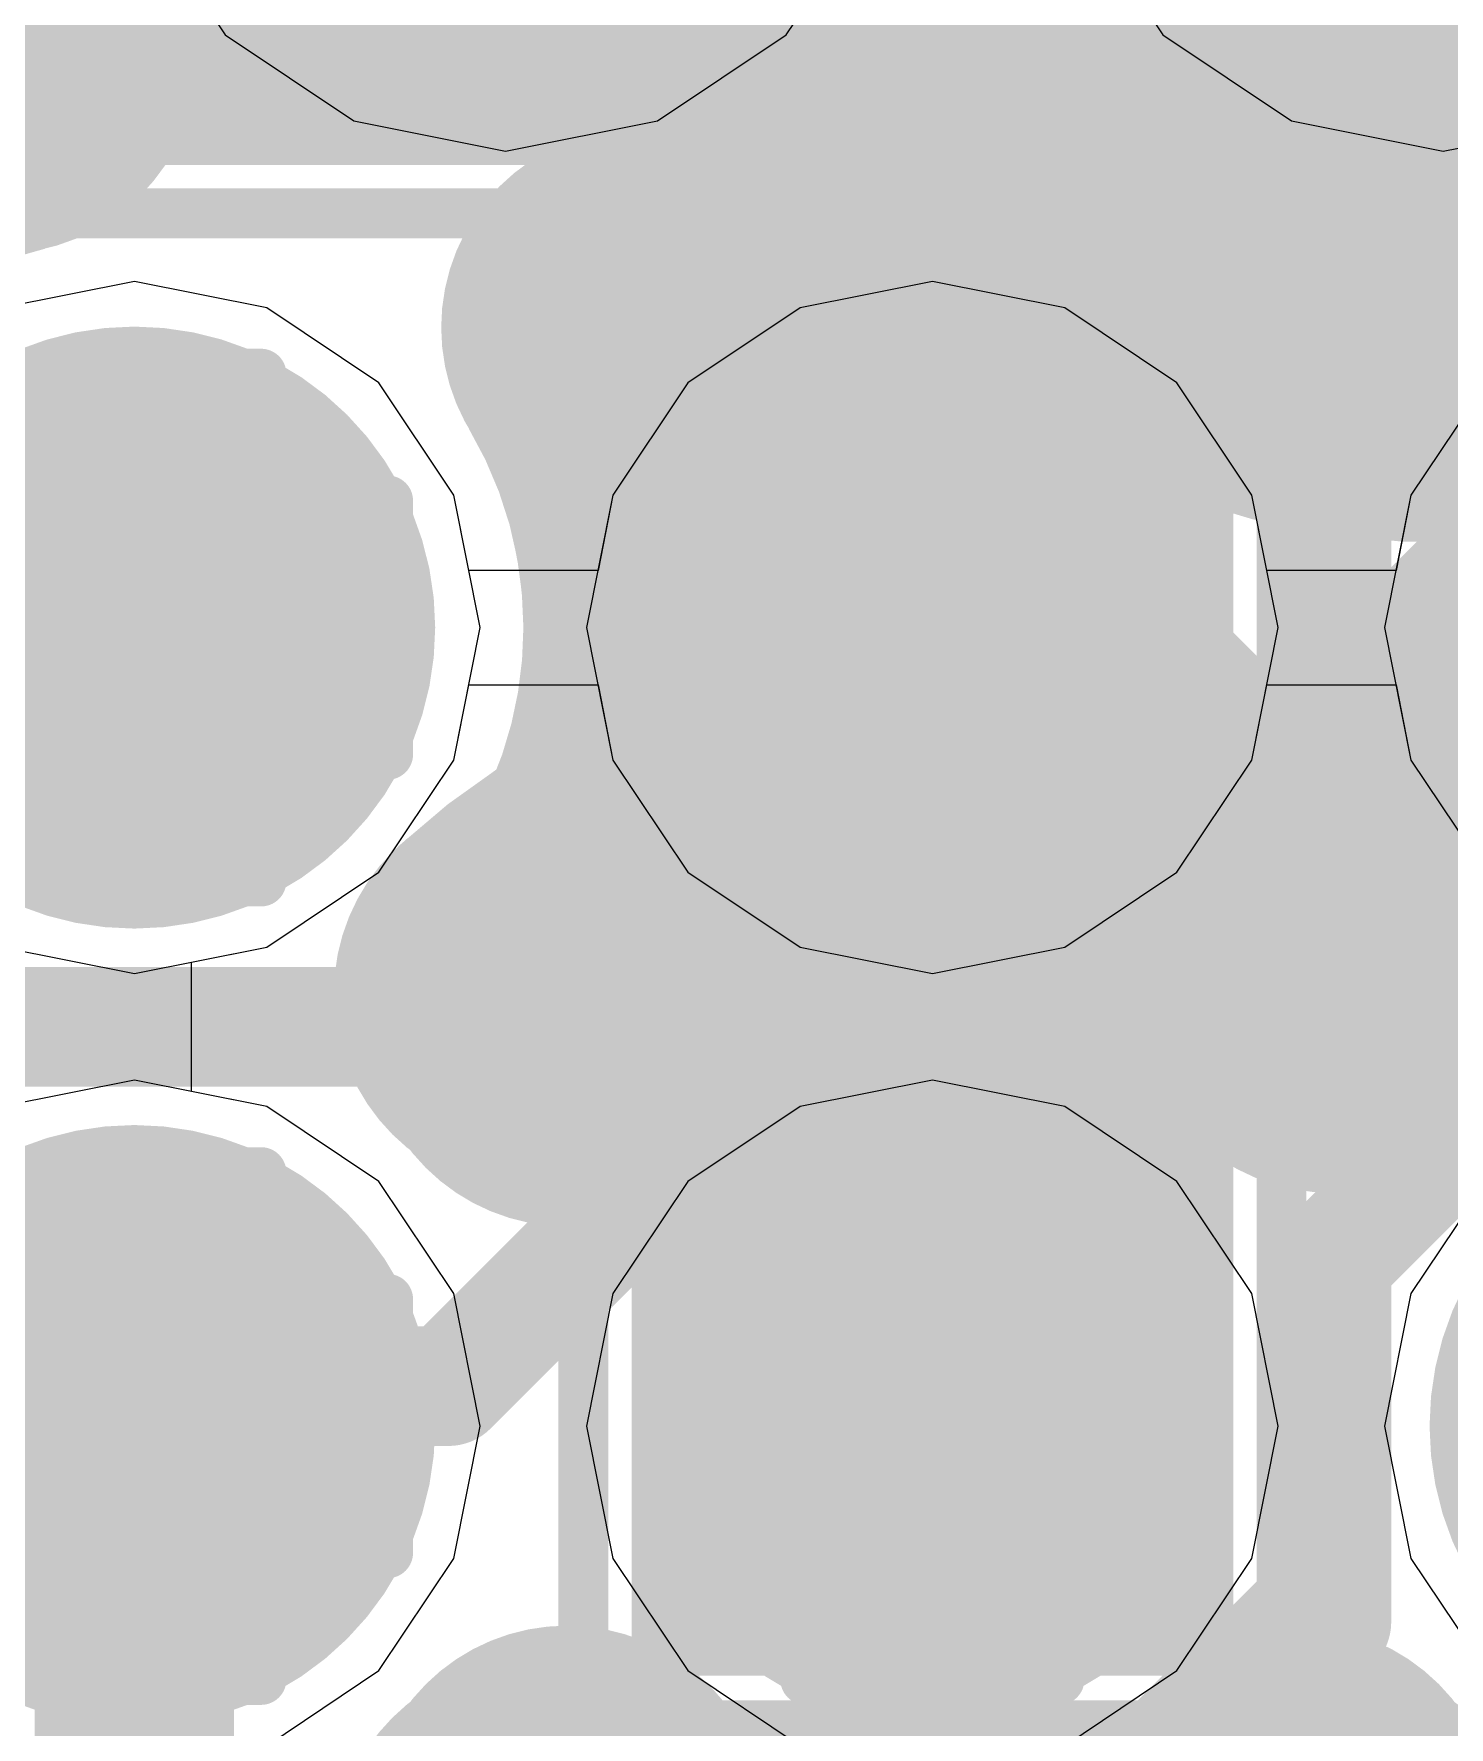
# Model space of a CAD drawing. Header units: millimetres. Extents: x 13 to 259, y -2 to 326.
# Drawn here: x 113.302 to 114.721, y 105.298 to 106.995 of the extents above; entities that cross this region are included whole.
import ezdxf

# ---------------------------------------------------------------- set-up
doc = ezdxf.new("R2010")
doc.units = ezdxf.units.MM
for name, color, linetype in [('BottomLayer', 5, 'Continuous'), ('BottomPaste', 16, 'Continuous'), ('BottomSolder', 6, 'Continuous'), ('ConnectLayer', 7, 'Continuous'), ('DrillDrawing', 1, 'Continuous'), ('Mechanical14', 56, 'Continuous'), ('Mechanical16', 56, 'Continuous'), ('MidLayer1', 16, 'Continuous'), ('MidLayer2', 76, 'Continuous'), ('MidLayer3', 90, 'Continuous'), ('MidLayer4', 156, 'Continuous'), ('MidLayer5', 130, 'Continuous'), ('MidLayer6', 216, 'Continuous'), ('MultiLayer', 9, 'Continuous'), ('TopLayer', 1, 'Continuous'), ('TopOverlay', 2, 'Continuous'), ('TopPaste', 8, 'Continuous'), ('TopSolder', 216, 'Continuous')]:
    doc.layers.add(name, color=color, linetype=linetype)

# ---------------------------------------------------------------- blocks, each defined once
blk = doc.blocks.new('CAPC0603X33N_B_13')
at = {"layer": 'BottomLayer'}
for points in [[(-0.575, -0.2), (-0.125, -0.2), (-0.575, 0.2), (-0.125, 0.2)], [(0.125, -0.2), (0.575, -0.2), (0.125, 0.2), (0.575, 0.2)]]:
    blk.add_solid(points, dxfattribs=at)
at = {"layer": 'BottomPaste'}
for points in [[(-0.575, -0.2), (-0.125, -0.2), (-0.575, 0.2), (-0.125, 0.2)], [(0.125, -0.2), (0.575, -0.2), (0.125, 0.2), (0.575, 0.2)]]:
    blk.add_solid(points, dxfattribs=at)
at = {"layer": 'BottomSolder'}
for points in [[(-0.6766, -0.3016), (-0.0234, -0.3016), (-0.6766, 0.3016), (-0.0234, 0.3016)], [(0.0234, -0.3016), (0.6766, -0.3016), (0.0234, 0.3016), (0.6766, 0.3016)]]:
    blk.add_solid(points, dxfattribs=at)
at = {"layer": 'Mechanical14', "const_width": 0.1}
for points in [[(-0.65, -0.25), (-0.65, 0.25)], [(0.65, 0.25), (-0.65, 0.25)], [(0.65, -0.25), (0.65, 0.25)], [(0.65, -0.25), (-0.65, -0.25)]]:
    blk.add_lwpolyline(points, dxfattribs=at)
at = {"layer": 'Mechanical14', "const_width": 0.05}
for points in [[(-0.675, 0.25, 1), (-0.625, 0.25, 1)], [(-0.675, 0.25, 1), (-0.625, 0.25, 1)], [(0.625, 0.25, 1), (0.675, 0.25, 1)], [(0.625, 0.25, 1), (0.675, 0.25, 1)], [(-0.675, -0.25, 1), (-0.625, -0.25, 1)], [(-0.675, -0.25, 1), (-0.625, -0.25, 1)], [(0.625, -0.25, 1), (0.675, -0.25, 1)], [(0.625, -0.25, 1), (0.675, -0.25, 1)]]:
    blk.add_lwpolyline(points, format="xyb", close=True, dxfattribs=at)
at = {"layer": 'Mechanical16', "const_width": 0.05}
for points in [[(-0.75, -0.35), (-0.75, 0.35)], [(0.75, 0.35), (-0.75, 0.35)], [(0.75, -0.35), (0.75, 0.35)], [(0, -0.3), (0, 0.3)], [(0.3, 0), (-0.3, 0)], [(0.75, -0.35), (-0.75, -0.35)]]:
    blk.add_lwpolyline(points, dxfattribs=at)
at = {"layer": 'Mechanical16', "const_width": 0.025}
for points in [[(-0.7625, 0.35, 1), (-0.7375, 0.35, 1)], [(-0.7625, 0.35, 1), (-0.7375, 0.35, 1)], [(0.7375, 0.35, 1), (0.7625, 0.35, 1)], [(0.7375, 0.35, 1), (0.7625, 0.35, 1)], [(-0.0125, 0.3, 1), (0.0125, 0.3, 1)], [(-0.3125, 0, 1), (-0.2875, 0, 1)], [(0.2875, 0, 1), (0.3125, 0, 1)], [(-0.0125, -0.3, 1), (0.0125, -0.3, 1)], [(-0.7625, -0.35, 1), (-0.7375, -0.35, 1)], [(-0.7625, -0.35, 1), (-0.7375, -0.35, 1)], [(0.7375, -0.35, 1), (0.7625, -0.35, 1)], [(0.7375, -0.35, 1), (0.7625, -0.35, 1)]]:
    blk.add_lwpolyline(points, format="xyb", close=True, dxfattribs=at)
blk = doc.blocks.new('RESC1005X40N_B_26')
at = {"layer": 'BottomLayer'}
for points in [[(-0.76, 0.31), (-0.76, -0.31), (-0.18, 0.31), (-0.18, -0.31)], [(0.18, 0.31), (0.18, -0.31), (0.76, 0.31), (0.76, -0.31)]]:
    blk.add_solid(points, dxfattribs=at)
at = {"layer": 'BottomPaste'}
for points in [[(-0.76, 0.31), (-0.76, -0.31), (-0.18, 0.31), (-0.18, -0.31)], [(0.18, 0.31), (0.18, -0.31), (0.76, 0.31), (0.76, -0.31)]]:
    blk.add_solid(points, dxfattribs=at)
at = {"layer": 'BottomSolder'}
for points in [[(-0.8616, 0.4116), (-0.8616, -0.4116), (-0.0784, 0.4116), (-0.0784, -0.4116)], [(0.0784, 0.4116), (0.0784, -0.4116), (0.8616, 0.4116), (0.8616, -0.4116)]]:
    blk.add_solid(points, dxfattribs=at)
at = {"layer": 'Mechanical14', "const_width": 0.1}
for points in [[(0.5, 0.25), (-0.5, 0.25)], [(-0.5, 0.25), (-0.5, -0.25)], [(0.5, 0.25), (0.5, -0.25)], [(0.5, -0.25), (-0.5, -0.25)]]:
    blk.add_lwpolyline(points, dxfattribs=at)
at = {"layer": 'Mechanical14', "const_width": 0.05}
for points in [[(-0.525, 0.25, 1), (-0.475, 0.25, 1)], [(-0.525, 0.25, 1), (-0.475, 0.25, 1)], [(0.475, 0.25, 1), (0.525, 0.25, 1)], [(0.475, 0.25, 1), (0.525, 0.25, 1)], [(-0.525, -0.25, 1), (-0.475, -0.25, 1)], [(-0.525, -0.25, 1), (-0.475, -0.25, 1)], [(0.475, -0.25, 1), (0.525, -0.25, 1)], [(0.475, -0.25, 1), (0.525, -0.25, 1)]]:
    blk.add_lwpolyline(points, format="xyb", close=True, dxfattribs=at)
at = {"layer": 'Mechanical16', "const_width": 0.05}
for points in [[(0, 0.5), (0, -0.5)], [(0.91, 0.46), (-0.91, 0.46)], [(-0.91, 0.46), (-0.91, -0.46)], [(0.91, 0.46), (0.91, -0.46)], [(0.5, 0), (-0.5, 0)], [(0.91, -0.46), (-0.91, -0.46)]]:
    blk.add_lwpolyline(points, dxfattribs=at)
at = {"layer": 'Mechanical16'}
for points, const_width in [([(-0.0125, 0.5, 1), (0.0125, 0.5, 1)], 0.025), ([(-0.9225, 0.46, 1), (-0.8975, 0.46, 1)], 0.025), ([(-0.9225, 0.46, 1), (-0.8975, 0.46, 1)], 0.025), ([(0.8975, 0.46, 1), (0.9225, 0.46, 1)], 0.025), ([(0.8975, 0.46, 1), (0.9225, 0.46, 1)], 0.025), ([(0.35, 0, 1), (-0.35, 0, 1)], 0.05), ([(-0.5125, 0, 1), (-0.4875, 0, 1)], 0.025), ([(-0.3625, 0, 1), (-0.3375, 0, 1)], 0.025), ([(0.3375, 0, 1), (0.3625, 0, 1)], 0.025), ([(0.4875, 0, 1), (0.5125, 0, 1)], 0.025), ([(-0.9225, -0.46, 1), (-0.8975, -0.46, 1)], 0.025), ([(-0.9225, -0.46, 1), (-0.8975, -0.46, 1)], 0.025), ([(0.8975, -0.46, 1), (0.9225, -0.46, 1)], 0.025), ([(0.8975, -0.46, 1), (0.9225, -0.46, 1)], 0.025), ([(-0.0125, -0.5, 1), (0.0125, -0.5, 1)], 0.025)]:
    blk.add_lwpolyline(points, format="xyb", close=True, dxfattribs=dict(at, const_width=const_width))
blk = doc.blocks.new('BGA144C80P12X12_1000X1000X170_150')
at = {"layer": 'Mechanical14', "const_width": 0.1}
blk.add_lwpolyline([(-5, -5), (-5, 5)], dxfattribs=at)
at = {"layer": 'TopLayer', "const_width": 0.2}
for points in [[(-4.5, 0.4, 1), (-4.3, 0.4, 1)], [(-3.7, 0.4, 1), (-3.5, 0.4, 1)], [(-4.5, -0.4, 1), (-4.3, -0.4, 1)], [(-3.7, -0.4, 1), (-3.5, -0.4, 1)]]:
    blk.add_lwpolyline(points, format="xyb", close=True, dxfattribs=at)
at = {"layer": 'TopOverlay', "const_width": 0.2}
blk.add_lwpolyline([(-5, -5), (-5, 5)], dxfattribs=at)
at = {"layer": 'TopPaste', "const_width": 0.2}
for points in [[(-4.5, 0.4, 1), (-4.3, 0.4, 1)], [(-3.7, 0.4, 1), (-3.5, 0.4, 1)], [(-4.5, -0.4, 1), (-4.3, -0.4, 1)], [(-3.7, -0.4, 1), (-3.5, -0.4, 1)]]:
    blk.add_lwpolyline(points, format="xyb", close=True, dxfattribs=at)
at = {"layer": 'TopSolder', "const_width": 0.3016}
for points in [[(-4.5508, 1.2, 1), (-4.2492, 1.2, 1)], [(-3.7508, 1.2, 1), (-3.4492, 1.2, 1)], [(-4.5508, 0.4, 1), (-4.2492, 0.4, 1)], [(-3.7508, 0.4, 1), (-3.4492, 0.4, 1)], [(-4.5508, -0.4, 1), (-4.2492, -0.4, 1)], [(-3.7508, -0.4, 1), (-3.4492, -0.4, 1)]]:
    blk.add_lwpolyline(points, format="xyb", close=True, dxfattribs=at)

msp = doc.modelspace()

# ---------------------------------------------------------------- linework, layer by layer
at = {"layer": 'BottomLayer', "const_width": 0.25}
for points in [[(113.2778, 106.4, 1), (113.5278, 106.4, 1)], [(114.0778, 106.4, 1), (114.3278, 106.4, 1)], [(113.2778, 105.6, 1), (113.5278, 105.6, 1)], [(114.0778, 105.6, 1), (114.3278, 105.6, 1)]]:
    msp.add_lwpolyline(points, format="xyb", close=True, dxfattribs=at)
at = {"layer": 'ConnectLayer'}
for p, q in [((113.4077, 107.1228), (113.4939, 106.9938)), ((113.4077, 107.1228), (113.4939, 106.9938)), ((113.4077, 107.1228), (113.4939, 106.9938)), ((114.0562, 106.9938), (114.1424, 107.1228)), ((114.0562, 106.9938), (114.1424, 107.1228)), ((114.0562, 106.9938), (114.1424, 107.1228)), ((114.3477, 107.1228), (114.4339, 106.9938)), ((114.3477, 107.1228), (114.4339, 106.9938)), ((114.3477, 107.1228), (114.4339, 106.9938)), ((113.4939, 106.9938), (113.6229, 106.9076)), ((113.4939, 106.9938), (113.6229, 106.9076)), ((113.4939, 106.9938), (113.6229, 106.9076)), ((113.9272, 106.9076), (114.0562, 106.9938)), ((113.9272, 106.9076), (114.0562, 106.9938)), ((113.9272, 106.9076), (114.0562, 106.9938)), ((114.4339, 106.9938), (114.5629, 106.9076)), ((114.4339, 106.9938), (114.5629, 106.9076)), ((114.4339, 106.9938), (114.5629, 106.9076)), ((113.6229, 106.9076), (113.775, 106.8774)), ((113.6229, 106.9076), (113.775, 106.8774)), ((113.6229, 106.9076), (113.775, 106.8774)), ((113.775, 106.8774), (113.9272, 106.9076)), ((113.775, 106.8774), (113.9272, 106.9076)), ((113.775, 106.8774), (113.9272, 106.9076)), ((114.5629, 106.9076), (114.715, 106.8774)), ((114.5629, 106.9076), (114.715, 106.8774)), ((114.5629, 106.9076), (114.715, 106.8774)), ((114.715, 106.8774), (114.8672, 106.9076)), ((114.715, 106.8774), (114.8672, 106.9076)), ((114.715, 106.8774), (114.8672, 106.9076)), ((113.4028, 106.7467), (113.2702, 106.7203)), ((113.4028, 106.7467), (113.2702, 106.7203)), ((113.4028, 106.7467), (113.2702, 106.7203)), ((113.5355, 106.7203), (113.4028, 106.7467)), ((113.5355, 106.7203), (113.4028, 106.7467)), ((113.5355, 106.7203), (113.4028, 106.7467)), ((114.2028, 106.7467), (114.0702, 106.7203)), ((114.2028, 106.7467), (114.0702, 106.7203)), ((114.3355, 106.7203), (114.2028, 106.7467)), ((114.3355, 106.7203), (114.2028, 106.7467)), ((113.648, 106.6451), (113.5355, 106.7203)), ((113.648, 106.6451), (113.5355, 106.7203)), ((113.648, 106.6451), (113.5355, 106.7203)), ((114.0702, 106.7203), (113.9577, 106.6451)), ((114.0702, 106.7203), (113.9577, 106.6451)), ((114.448, 106.6451), (114.3355, 106.7203)), ((114.448, 106.6451), (114.3355, 106.7203)), ((113.7231, 106.5327), (113.648, 106.6451)), ((113.7231, 106.5327), (113.648, 106.6451)), ((113.7231, 106.5327), (113.648, 106.6451)), ((113.9577, 106.6451), (113.8826, 106.5327)), ((113.9577, 106.6451), (113.8826, 106.5327)), ((114.5231, 106.5327), (114.448, 106.6451)), ((114.5231, 106.5327), (114.448, 106.6451)), ((114.7577, 106.6451), (114.6826, 106.5327)), ((114.7577, 106.6451), (114.6826, 106.5327)), ((113.7495, 106.4), (113.7231, 106.5327)), ((113.7495, 106.4), (113.7231, 106.5327)), ((113.7381, 106.4573), (113.7231, 106.5327)), ((113.8826, 106.5327), (113.8562, 106.4)), ((113.8826, 106.5327), (113.8676, 106.4573)), ((114.5495, 106.4), (114.5231, 106.5327)), ((114.5381, 106.4573), (114.5231, 106.5327)), ((114.6826, 106.5327), (114.6562, 106.4)), ((114.6826, 106.5327), (114.6676, 106.4573)), ((113.8676, 106.4573), (113.7381, 106.4573)), ((114.6676, 106.4573), (114.5381, 106.4573)), ((113.7231, 106.2673), (113.7495, 106.4)), ((113.7231, 106.2673), (113.7495, 106.4)), ((113.8562, 106.4), (113.8826, 106.2673)), ((114.5231, 106.2673), (114.5495, 106.4)), ((114.6562, 106.4), (114.6826, 106.2673)), ((113.7231, 106.2673), (113.7381, 106.3427)), ((113.7381, 106.3427), (113.8676, 106.3427)), ((113.8676, 106.3427), (113.8826, 106.2673)), ((114.5231, 106.2673), (114.5381, 106.3427)), ((114.5381, 106.3427), (114.6676, 106.3427)), ((114.6676, 106.3427), (114.6826, 106.2673)), ((113.648, 106.1549), (113.7231, 106.2673)), ((113.648, 106.1549), (113.7231, 106.2673)), ((113.648, 106.1549), (113.7231, 106.2673)), ((113.8826, 106.2673), (113.9577, 106.1549)), ((113.8826, 106.2673), (113.9577, 106.1549)), ((114.448, 106.1549), (114.5231, 106.2673)), ((114.448, 106.1549), (114.5231, 106.2673)), ((114.6826, 106.2673), (114.7577, 106.1549)), ((114.6826, 106.2673), (114.7577, 106.1549)), ((113.5355, 106.0797), (113.648, 106.1549)), ((113.5355, 106.0797), (113.648, 106.1549)), ((113.5355, 106.0797), (113.648, 106.1549)), ((113.9577, 106.1549), (114.0702, 106.0797)), ((113.9577, 106.1549), (114.0702, 106.0797)), ((114.3355, 106.0797), (114.448, 106.1549)), ((114.3355, 106.0797), (114.448, 106.1549)), ((113.2702, 106.0797), (113.4028, 106.0534)), ((113.2702, 106.0797), (113.4028, 106.0534)), ((113.4028, 106.0534), (113.5355, 106.0797)), ((113.4028, 106.0534), (113.5355, 106.0797)), ((113.4602, 106.0648), (113.5355, 106.0797)), ((114.0702, 106.0797), (114.2028, 106.0534)), ((114.0702, 106.0797), (114.2028, 106.0534)), ((114.2028, 106.0534), (114.3355, 106.0797)), ((114.2028, 106.0534), (114.3355, 106.0797)), ((113.4602, 105.9353), (113.4602, 106.0648)), ((113.4028, 105.9467), (113.2702, 105.9203)), ((113.4028, 105.9467), (113.2702, 105.9203)), ((113.5355, 105.9203), (113.4028, 105.9467)), ((113.5355, 105.9203), (113.4028, 105.9467)), ((113.5355, 105.9203), (113.4602, 105.9353)), ((114.2028, 105.9467), (114.0702, 105.9203)), ((114.3355, 105.9203), (114.2028, 105.9467)), ((113.648, 105.8451), (113.5355, 105.9203)), ((113.648, 105.8451), (113.5355, 105.9203)), ((113.648, 105.8451), (113.5355, 105.9203)), ((114.0702, 105.9203), (113.9577, 105.8451)), ((114.448, 105.8451), (114.3355, 105.9203)), ((113.7231, 105.7327), (113.648, 105.8451)), ((113.7231, 105.7327), (113.648, 105.8451)), ((113.7231, 105.7327), (113.648, 105.8451)), ((113.9577, 105.8451), (113.8826, 105.7327)), ((114.5231, 105.7327), (114.448, 105.8451)), ((114.7577, 105.8451), (114.6826, 105.7327)), ((113.7495, 105.6), (113.7231, 105.7327)), ((113.7495, 105.6), (113.7231, 105.7327)), ((113.7495, 105.6), (113.7231, 105.7327)), ((113.8826, 105.7327), (113.8562, 105.6)), ((114.5495, 105.6), (114.5231, 105.7327)), ((114.6826, 105.7327), (114.6562, 105.6)), ((113.7231, 105.4674), (113.7495, 105.6)), ((113.7231, 105.4674), (113.7495, 105.6)), ((113.7231, 105.4674), (113.7495, 105.6)), ((113.8562, 105.6), (113.8826, 105.4674)), ((114.5231, 105.4674), (114.5495, 105.6)), ((114.6562, 105.6), (114.6826, 105.4674)), ((113.648, 105.3549), (113.7231, 105.4674)), ((113.648, 105.3549), (113.7231, 105.4674)), ((113.648, 105.3549), (113.7231, 105.4674)), ((113.8826, 105.4674), (113.9577, 105.3549)), ((114.448, 105.3549), (114.5231, 105.4674)), ((114.6826, 105.4674), (114.7577, 105.3549)), ((113.5355, 105.2797), (113.648, 105.3549)), ((113.5355, 105.2797), (113.648, 105.3549)), ((113.5355, 105.2797), (113.648, 105.3549)), ((113.9577, 105.3549), (114.0702, 105.2797)), ((114.3355, 105.2797), (114.448, 105.3549))]:
    msp.add_line(p, q, dxfattribs=at)
at = {"layer": 'ConnectLayer', "const_width": 0.4}
for points in [[(113.2674, 106.9743, -0.944447), (114.245, 107.6317)], [(113.2674, 106.9743, -0.944447), (114.245, 107.6317)], [(113.2674, 106.9743, -0.08765), (113.1951, 107.1664)], [(113.0028, 106.8337, -0.129071), (113.2674, 106.9743)], [(113.0028, 106.8337, -0.129071), (113.2674, 106.9743)], [(113.0028, 106.8337, -0.129071), (113.2674, 106.9743)], [(114.245, 106.9184, -0.174262), (113.9104, 106.7008)], [(114.245, 106.9184, -0.174262), (113.9104, 106.7008)], [(115.1465, 106.8726, -0.465277), (114.245, 106.9184)], [(115.1465, 106.8726, -0.465277), (114.245, 106.9184)], [(113.9104, 106.7008, -0.134523), (113.9928, 106.4)], [(113.9104, 106.7008, -0.134523), (113.9928, 106.4)], [(114.1157, 106.4872, -0.090932), (113.9781, 106.5309)], [(114.1157, 106.4872, -0.090932), (113.9781, 106.5309)], [(113.9781, 106.5309, -0.055978), (113.9928, 106.4)], [(113.9928, 106.4, -0.124971), (113.9214, 106.1185)], [(113.9928, 106.4, -0.124971), (113.9214, 106.1185)], [(113.9928, 106.3909, -0.053501), (114.0776, 106.4)], [(113.9928, 106.3909, -0.053501), (114.0776, 106.4)], [(113.9214, 106.1185, -0.320962), (114.6028, 106.0337)], [(113.9214, 106.1185, -0.320962), (114.6028, 106.0337)], [(114.6028, 106.0337, -0.390739), (115.4028, 106.0337)], [(114.6028, 106.0337, -0.390739), (115.4028, 106.0337)], [(113.8028, 106.0337, -0.062001), (113.9214, 106.1185)], [(113.8028, 106.0337, -0.062001), (113.9214, 106.1185)], [(113.9214, 106.1185, -0.062001), (113.8365, 106)], [(113.9214, 106.1185, -0.062001), (113.8365, 106)], [(113.8365, 105.2, -0.062), (113.9214, 105.0815)], [(113.8365, 105.2, -0.062), (113.9214, 105.0815)], [(114.4843, 105.0815, -0.061998), (114.5691, 105.2)], [(114.4843, 105.0815, -0.061998), (114.5691, 105.2)], [(113.9214, 105.0815, -0.062), (113.8028, 105.1663)], [(113.9214, 105.0815, -0.062), (113.8028, 105.1663)], [(114.6028, 105.1663, -0.061998), (114.4843, 105.0815)], [(114.6028, 105.1663, -0.061998), (114.4843, 105.0815)]]:
    msp.add_lwpolyline(points, format="xyb", dxfattribs=at)
for points in [[(112.8672, 106.9275), (113.1858, 107.2461)], [(112.8672, 106.9275), (113.1858, 107.2461)], [(112.9238, 106.8951), (113.1951, 107.1664)], [(113.9911, 106.3543), (114.408, 106.7712)], [(113.9911, 106.3543), (114.408, 106.7712)], [(114.5571, 106.0718), (115.256, 106.7707)], [(114.5571, 106.0718), (115.256, 106.7707)], [(113.915, 106.7019), (114.5183, 106.0986)], [(113.915, 106.7019), (114.5183, 106.0986)], [(114.7771, 106.6883), (115.4181, 106.0473)], [(114.7771, 106.6883), (115.4181, 106.0473)], [(114.0344, 106.3977), (114.1198, 106.4831)], [(114.1157, 106.4872), (114.2028, 106.4)], [(114.0776, 106.4), (114.2028, 106.4)]]:
    msp.add_lwpolyline(points, dxfattribs=at)
at = {"layer": 'ConnectLayer', "const_width": 0.2}
for points in [[(113.0951, 107.1664, 1), (113.2951, 107.1664, 1)], [(113.0951, 107.1664, 1), (113.2951, 107.1664, 1)], [(113.1674, 106.9743, 1), (113.3674, 106.9743, 1)], [(113.1674, 106.9743, 1), (113.3674, 106.9743, 1)], [(113.1674, 106.9743, 1), (113.3674, 106.9743, 1)], [(113.1674, 106.9743, 1), (113.3674, 106.9743, 1)], [(113.1674, 106.9743, 1), (113.3674, 106.9743, 1)], [(113.1674, 106.9743, 1), (113.3674, 106.9743, 1)], [(114.145, 106.9184, 1), (114.345, 106.9184, 1)], [(114.145, 106.9184, 1), (114.345, 106.9184, 1)], [(114.145, 106.9184, 1), (114.345, 106.9184, 1)], [(114.145, 106.9184, 1), (114.345, 106.9184, 1)], [(114.308, 106.7712, 1), (114.508, 106.7712, 1)], [(114.308, 106.7712, 1), (114.508, 106.7712, 1)], [(113.815, 106.7019, 1), (114.015, 106.7019, 1)], [(113.815, 106.7019, 1), (114.015, 106.7019, 1)], [(113.8104, 106.7008, 1), (114.0104, 106.7008, 1)], [(113.8104, 106.7008, 1), (114.0104, 106.7008, 1)], [(113.8104, 106.7008, 1), (114.0104, 106.7008, 1)], [(113.8104, 106.7008, 1), (114.0104, 106.7008, 1)], [(114.6771, 106.6883, 1), (114.8771, 106.6883, 1)], [(114.6771, 106.6883, 1), (114.8771, 106.6883, 1)], [(113.8781, 106.5309, 1), (114.0781, 106.5309, 1)], [(113.8781, 106.5309, 1), (114.0781, 106.5309, 1)], [(113.8781, 106.5309, 1), (114.0781, 106.5309, 1)], [(114.0157, 106.4872, 1), (114.2157, 106.4872, 1)], [(114.0157, 106.4872, 1), (114.2157, 106.4872, 1)], [(114.0157, 106.4872, 1), (114.2157, 106.4872, 1)], [(114.0198, 106.4831, 1), (114.2198, 106.4831, 1)], [(113.8928, 106.4, 1), (114.0928, 106.4, 1)], [(113.8928, 106.4, 1), (114.0928, 106.4, 1)], [(113.8928, 106.4, 1), (114.0928, 106.4, 1)], [(113.8928, 106.4, 1), (114.0928, 106.4, 1)], [(113.8928, 106.4, 1), (114.0928, 106.4, 1)], [(113.9344, 106.3977, 1), (114.1344, 106.3977, 1)], [(113.9776, 106.4, 1), (114.1776, 106.4, 1)], [(113.9776, 106.4, 1), (114.1776, 106.4, 1)], [(113.9776, 106.4, 1), (114.1776, 106.4, 1)], [(114.1028, 106.4, 1), (114.3028, 106.4, 1)], [(114.1028, 106.4, 1), (114.3028, 106.4, 1)], [(113.8928, 106.3909, 1), (114.0928, 106.3909, 1)], [(113.8928, 106.3909, 1), (114.0928, 106.3909, 1)], [(113.8911, 106.3543, 1), (114.0911, 106.3543, 1)], [(113.8911, 106.3543, 1), (114.0911, 106.3543, 1)], [(113.8214, 106.1185, 1), (114.0214, 106.1185, 1)], [(113.8214, 106.1185, 1), (114.0214, 106.1185, 1)], [(113.8214, 106.1185, 1), (114.0214, 106.1185, 1)], [(113.8214, 106.1185, 1), (114.0214, 106.1185, 1)], [(113.8214, 106.1185, 1), (114.0214, 106.1185, 1)], [(113.8214, 106.1185, 1), (114.0214, 106.1185, 1)], [(113.8214, 106.1185, 1), (114.0214, 106.1185, 1)], [(113.8214, 106.1185, 1), (114.0214, 106.1185, 1)], [(114.4183, 106.0986, 1), (114.6183, 106.0986, 1)], [(114.4183, 106.0986, 1), (114.6183, 106.0986, 1)], [(114.4571, 106.0718, 1), (114.6571, 106.0718, 1)], [(114.4571, 106.0718, 1), (114.6571, 106.0718, 1)], [(113.7028, 106.0337, 1), (113.9028, 106.0337, 1)], [(113.7028, 106.0337, 1), (113.9028, 106.0337, 1)], [(114.5028, 106.0337, 1), (114.7028, 106.0337, 1)], [(114.5028, 106.0337, 1), (114.7028, 106.0337, 1)], [(114.5028, 106.0337, 1), (114.7028, 106.0337, 1)], [(114.5028, 106.0337, 1), (114.7028, 106.0337, 1)], [(113.7365, 106, 1), (113.9365, 106, 1)], [(113.7365, 106, 1), (113.9365, 106, 1)], [(113.7365, 105.2, 1), (113.9365, 105.2, 1)], [(113.7365, 105.2, 1), (113.9365, 105.2, 1)], [(114.4691, 105.2, 1), (114.6691, 105.2, 1)], [(114.4691, 105.2, 1), (114.6691, 105.2, 1)], [(113.7028, 105.1663, 1), (113.9028, 105.1663, 1)], [(113.7028, 105.1663, 1), (113.9028, 105.1663, 1)], [(114.5028, 105.1663, 1), (114.7028, 105.1663, 1)], [(114.5028, 105.1663, 1), (114.7028, 105.1663, 1)]]:
    msp.add_lwpolyline(points, format="xyb", close=True, dxfattribs=at)
at = {"layer": 'DrillDrawing', "const_width": 0.0508}
for points in [[(113.2758, 106.654), (113.5298, 106.654)], [(113.5298, 106.527), (113.5298, 106.654)], [(114.0758, 106.527), (114.0758, 106.654)], [(114.0758, 106.654), (114.3298, 106.654)], [(114.3298, 106.527), (114.3298, 106.654)], [(113.5298, 106.527), (113.6568, 106.527)], [(113.6568, 106.273), (113.6568, 106.527)], [(113.9488, 106.273), (113.9488, 106.527)], [(113.9488, 106.527), (114.0758, 106.527)], [(114.3298, 106.527), (114.4568, 106.527)], [(114.4568, 106.273), (114.4568, 106.527)], [(113.5298, 106.273), (113.6568, 106.273)], [(113.5298, 106.146), (113.5298, 106.273)], [(113.9488, 106.273), (114.0758, 106.273)], [(114.0758, 106.146), (114.0758, 106.273)], [(114.3298, 106.273), (114.4568, 106.273)], [(114.3298, 106.146), (114.3298, 106.273)], [(113.2758, 106.146), (113.5298, 106.146)], [(114.0758, 106.146), (114.3298, 106.146)], [(113.2758, 105.854), (113.5298, 105.854)], [(113.5298, 105.727), (113.5298, 105.854)], [(114.0758, 105.727), (114.0758, 105.854)], [(114.0758, 105.854), (114.3298, 105.854)], [(114.3298, 105.727), (114.3298, 105.854)], [(113.5298, 105.727), (113.6568, 105.727)], [(113.6568, 105.473), (113.6568, 105.727)], [(113.9488, 105.473), (113.9488, 105.727)], [(113.9488, 105.727), (114.0758, 105.727)], [(114.3298, 105.727), (114.4568, 105.727)], [(114.4568, 105.473), (114.4568, 105.727)], [(113.5298, 105.473), (113.6568, 105.473)], [(113.5298, 105.346), (113.5298, 105.473)], [(113.9488, 105.473), (114.0758, 105.473)], [(114.0758, 105.346), (114.0758, 105.473)], [(114.3298, 105.473), (114.4568, 105.473)], [(114.3298, 105.346), (114.3298, 105.473)], [(113.2758, 105.346), (113.5298, 105.346)], [(114.0758, 105.346), (114.3298, 105.346)]]:
    msp.add_lwpolyline(points, dxfattribs=at)
at = {"layer": 'DrillDrawing', "const_width": 0.0254}
for points in [[(113.5171, 106.654, 1), (113.5425, 106.654, 1)], [(113.5171, 106.654, 1), (113.5425, 106.654, 1)], [(114.0631, 106.654, 1), (114.0885, 106.654, 1)], [(114.0631, 106.654, 1), (114.0885, 106.654, 1)], [(114.3171, 106.654, 1), (114.3425, 106.654, 1)], [(114.3171, 106.654, 1), (114.3425, 106.654, 1)], [(113.5171, 106.527, 1), (113.5425, 106.527, 1)], [(113.5171, 106.527, 1), (113.5425, 106.527, 1)], [(113.6441, 106.527, 1), (113.6695, 106.527, 1)], [(113.6441, 106.527, 1), (113.6695, 106.527, 1)], [(113.9361, 106.527, 1), (113.9615, 106.527, 1)], [(113.9361, 106.527, 1), (113.9615, 106.527, 1)], [(114.0631, 106.527, 1), (114.0885, 106.527, 1)], [(114.0631, 106.527, 1), (114.0885, 106.527, 1)], [(114.3171, 106.527, 1), (114.3425, 106.527, 1)], [(114.3171, 106.527, 1), (114.3425, 106.527, 1)], [(114.4441, 106.527, 1), (114.4695, 106.527, 1)], [(114.4441, 106.527, 1), (114.4695, 106.527, 1)], [(113.5171, 106.273, 1), (113.5425, 106.273, 1)], [(113.5171, 106.273, 1), (113.5425, 106.273, 1)], [(113.6441, 106.273, 1), (113.6695, 106.273, 1)], [(113.6441, 106.273, 1), (113.6695, 106.273, 1)], [(113.9361, 106.273, 1), (113.9615, 106.273, 1)], [(113.9361, 106.273, 1), (113.9615, 106.273, 1)], [(114.0631, 106.273, 1), (114.0885, 106.273, 1)], [(114.0631, 106.273, 1), (114.0885, 106.273, 1)], [(114.3171, 106.273, 1), (114.3425, 106.273, 1)], [(114.3171, 106.273, 1), (114.3425, 106.273, 1)], [(114.4441, 106.273, 1), (114.4695, 106.273, 1)], [(114.4441, 106.273, 1), (114.4695, 106.273, 1)], [(113.5171, 106.146, 1), (113.5425, 106.146, 1)], [(113.5171, 106.146, 1), (113.5425, 106.146, 1)], [(114.0631, 106.146, 1), (114.0885, 106.146, 1)], [(114.0631, 106.146, 1), (114.0885, 106.146, 1)], [(114.3171, 106.146, 1), (114.3425, 106.146, 1)], [(114.3171, 106.146, 1), (114.3425, 106.146, 1)], [(113.5171, 105.854, 1), (113.5425, 105.854, 1)], [(113.5171, 105.854, 1), (113.5425, 105.854, 1)], [(114.0631, 105.854, 1), (114.0885, 105.854, 1)], [(114.0631, 105.854, 1), (114.0885, 105.854, 1)], [(114.3171, 105.854, 1), (114.3425, 105.854, 1)], [(114.3171, 105.854, 1), (114.3425, 105.854, 1)], [(113.5171, 105.727, 1), (113.5425, 105.727, 1)], [(113.5171, 105.727, 1), (113.5425, 105.727, 1)], [(113.6441, 105.727, 1), (113.6695, 105.727, 1)], [(113.6441, 105.727, 1), (113.6695, 105.727, 1)], [(113.9361, 105.727, 1), (113.9615, 105.727, 1)], [(113.9361, 105.727, 1), (113.9615, 105.727, 1)], [(114.0631, 105.727, 1), (114.0885, 105.727, 1)], [(114.0631, 105.727, 1), (114.0885, 105.727, 1)], [(114.3171, 105.727, 1), (114.3425, 105.727, 1)], [(114.3171, 105.727, 1), (114.3425, 105.727, 1)], [(114.4441, 105.727, 1), (114.4695, 105.727, 1)], [(114.4441, 105.727, 1), (114.4695, 105.727, 1)], [(113.5171, 105.473, 1), (113.5425, 105.473, 1)], [(113.5171, 105.473, 1), (113.5425, 105.473, 1)], [(113.6441, 105.473, 1), (113.6695, 105.473, 1)], [(113.6441, 105.473, 1), (113.6695, 105.473, 1)], [(113.9361, 105.473, 1), (113.9615, 105.473, 1)], [(113.9361, 105.473, 1), (113.9615, 105.473, 1)], [(114.0631, 105.473, 1), (114.0885, 105.473, 1)], [(114.0631, 105.473, 1), (114.0885, 105.473, 1)], [(114.3171, 105.473, 1), (114.3425, 105.473, 1)], [(114.3171, 105.473, 1), (114.3425, 105.473, 1)], [(114.4441, 105.473, 1), (114.4695, 105.473, 1)], [(114.4441, 105.473, 1), (114.4695, 105.473, 1)], [(113.5171, 105.346, 1), (113.5425, 105.346, 1)], [(113.5171, 105.346, 1), (113.5425, 105.346, 1)], [(114.0631, 105.346, 1), (114.0885, 105.346, 1)], [(114.0631, 105.346, 1), (114.0885, 105.346, 1)], [(114.3171, 105.346, 1), (114.3425, 105.346, 1)], [(114.3171, 105.346, 1), (114.3425, 105.346, 1)]]:
    msp.add_lwpolyline(points, format="xyb", close=True, dxfattribs=at)
at = {"layer": 'MidLayer1', "const_width": 0.2}
for points in [[(113.3028, 106.4, 1), (113.5028, 106.4, 1)], [(114.1028, 106.4, 1), (114.3028, 106.4, 1)], [(113.3028, 105.6, 1), (113.5028, 105.6, 1)], [(114.1028, 105.6, 1), (114.3028, 105.6, 1)]]:
    msp.add_lwpolyline(points, format="xyb", close=True, dxfattribs=at)
at = {"layer": 'MidLayer2'}
for points, const_width in [([(112.3549, 107.448), (113.4028, 106.4)], 0.17), ([(114.6028, 105.7657), (114.8372, 106)], 0.12), ([(114.6028, 105.4343), (114.6028, 105.7657)], 0.12), ([(114.3685, 105.2), (114.6028, 105.4343)], 0.12)]:
    msp.add_lwpolyline(points, dxfattribs=dict(at, const_width=const_width))
for points, const_width in [([(113.3028, 106.4, 1), (113.5028, 106.4, 1)], 0.2), ([(114.1028, 106.4, 1), (114.3028, 106.4, 1)], 0.2), ([(113.3603, 106.4, 1), (113.4453, 106.4, 1)], 0.085), ([(114.5728, 105.7657, 1), (114.6328, 105.7657, 1)], 0.06), ([(114.5728, 105.7657, 1), (114.6328, 105.7657, 1)], 0.06), ([(113.3028, 105.6, 1), (113.5028, 105.6, 1)], 0.2), ([(114.1028, 105.6, 1), (114.3028, 105.6, 1)], 0.2), ([(114.5728, 105.4343, 1), (114.6328, 105.4343, 1)], 0.06), ([(114.5728, 105.4343, 1), (114.6328, 105.4343, 1)], 0.06)]:
    msp.add_lwpolyline(points, format="xyb", close=True, dxfattribs=dict(at, const_width=const_width))
at = {"layer": 'MidLayer3'}
for points, const_width in [([(113.775, 107.275), (114.1661, 106.884)], 0.12), ([(114.1661, 106.884), (114.2845, 106.884)], 0.12), ([(114.2845, 106.884), (114.6028, 106.5657)], 0.12), ([(114.6028, 106.2343), (114.6028, 106.5657)], 0.12), ([(114.3685, 106), (114.6028, 106.2343)], 0.12), ([(113.7176, 105.64), (114.0776, 106)], 0.12), ([(114.0776, 106), (114.3685, 106)], 0.12), ([(114.6028, 105.7657), (114.8372, 106)], 0.12), ([(114.6028, 105.4037), (114.6028, 105.7657)], 0.12), ([(113.4028, 104.8), (113.4028, 105.6)], 0.2), ([(113.4028, 105.6), (113.4428, 105.64)], 0.12), ([(113.4428, 105.64), (113.7176, 105.64)], 0.12), ([(114.3992, 105.2), (114.6028, 105.4037)], 0.12)]:
    msp.add_lwpolyline(points, dxfattribs=dict(at, const_width=const_width))
for points, const_width in [([(114.1361, 106.884, 1), (114.1961, 106.884, 1)], 0.06), ([(114.1361, 106.884, 1), (114.1961, 106.884, 1)], 0.06), ([(114.2545, 106.884, 1), (114.3145, 106.884, 1)], 0.06), ([(114.2545, 106.884, 1), (114.3145, 106.884, 1)], 0.06), ([(114.5728, 106.5657, 1), (114.6328, 106.5657, 1)], 0.06), ([(114.5728, 106.5657, 1), (114.6328, 106.5657, 1)], 0.06), ([(113.3028, 106.4, 1), (113.5028, 106.4, 1)], 0.2), ([(114.1028, 106.4, 1), (114.3028, 106.4, 1)], 0.2), ([(114.5728, 106.2343, 1), (114.6328, 106.2343, 1)], 0.06), ([(114.5728, 106.2343, 1), (114.6328, 106.2343, 1)], 0.06), ([(114.0476, 106, 1), (114.1076, 106, 1)], 0.06), ([(114.0476, 106, 1), (114.1076, 106, 1)], 0.06), ([(114.3385, 106, 1), (114.3985, 106, 1)], 0.06), ([(114.3385, 106, 1), (114.3985, 106, 1)], 0.06), ([(114.5728, 105.7657, 1), (114.6328, 105.7657, 1)], 0.06), ([(114.5728, 105.7657, 1), (114.6328, 105.7657, 1)], 0.06), ([(113.3028, 105.6, 1), (113.5028, 105.6, 1)], 0.2), ([(114.1028, 105.6, 1), (114.3028, 105.6, 1)], 0.2), ([(113.3528, 105.6, 1), (113.4528, 105.6, 1)], 0.1), ([(113.4128, 105.64, 1), (113.4728, 105.64, 1)], 0.06), ([(113.4128, 105.64, 1), (113.4728, 105.64, 1)], 0.06), ([(113.6876, 105.64, 1), (113.7476, 105.64, 1)], 0.06), ([(113.6876, 105.64, 1), (113.7476, 105.64, 1)], 0.06), ([(113.3728, 105.6, 1), (113.4328, 105.6, 1)], 0.06), ([(114.5728, 105.4037, 1), (114.6328, 105.4037, 1)], 0.06), ([(114.5728, 105.4037, 1), (114.6328, 105.4037, 1)], 0.06)]:
    msp.add_lwpolyline(points, format="xyb", close=True, dxfattribs=dict(at, const_width=const_width))
at = {"layer": 'MidLayer4', "const_width": 0.2}
for points in [[(113.3028, 106.4, 1), (113.5028, 106.4, 1)], [(114.1028, 106.4, 1), (114.3028, 106.4, 1)], [(113.3028, 105.6, 1), (113.5028, 105.6, 1)], [(114.1028, 105.6, 1), (114.3028, 105.6, 1)]]:
    msp.add_lwpolyline(points, format="xyb", close=True, dxfattribs=at)
at = {"layer": 'MidLayer4', "const_width": 0.12}
msp.add_lwpolyline([(112.4372, 106), (119.1075, 106)], dxfattribs=at)
at = {"layer": 'MidLayer5', "const_width": 0.2}
for points in [[(113.3028, 106.4, 1), (113.5028, 106.4, 1)], [(114.1028, 106.4, 1), (114.3028, 106.4, 1)], [(113.3028, 105.6, 1), (113.5028, 105.6, 1)], [(114.1028, 105.6, 1), (114.3028, 105.6, 1)]]:
    msp.add_lwpolyline(points, format="xyb", close=True, dxfattribs=at)
at = {"layer": 'MidLayer6', "const_width": 0.2}
for points in [[(113.3028, 106.4, 1), (113.5028, 106.4, 1)], [(114.1028, 106.4, 1), (114.3028, 106.4, 1)], [(113.3028, 105.6, 1), (113.5028, 105.6, 1)], [(114.1028, 105.6, 1), (114.3028, 105.6, 1)]]:
    msp.add_lwpolyline(points, format="xyb", close=True, dxfattribs=at)
at = {"layer": 'MultiLayer', "const_width": 0.25}
for points in [[(113.2778, 106.4, 1), (113.5278, 106.4, 1)], [(114.0778, 106.4, 1), (114.3278, 106.4, 1)], [(113.2778, 105.6, 1), (113.5278, 105.6, 1)], [(114.0778, 105.6, 1), (114.3278, 105.6, 1)]]:
    msp.add_lwpolyline(points, format="xyb", close=True, dxfattribs=at)
at = {"layer": 'TopLayer', "const_width": 0.25}
for points in [[(113.2778, 106.4, 1), (113.5278, 106.4, 1)], [(114.0778, 106.4, 1), (114.3278, 106.4, 1)], [(113.2778, 105.6, 1), (113.5278, 105.6, 1)], [(114.0778, 105.6, 1), (114.3278, 105.6, 1)]]:
    msp.add_lwpolyline(points, format="xyb", close=True, dxfattribs=at)

# ---------------------------------------------------------------- block references
for name, p, rotation in [('BGA144C80P12X12_1000X1000X170_150', (113.8028, 102), 270), ('RESC1005X40N_B_26', (114.245, 107.275), 180), ('CAPC0603X33N_B_13', (114.2028, 106.05), 270)]:
    msp.add_blockref(name, p, dxfattribs=dict(rotation=rotation))

doc.saveas('drawing.dxf')
